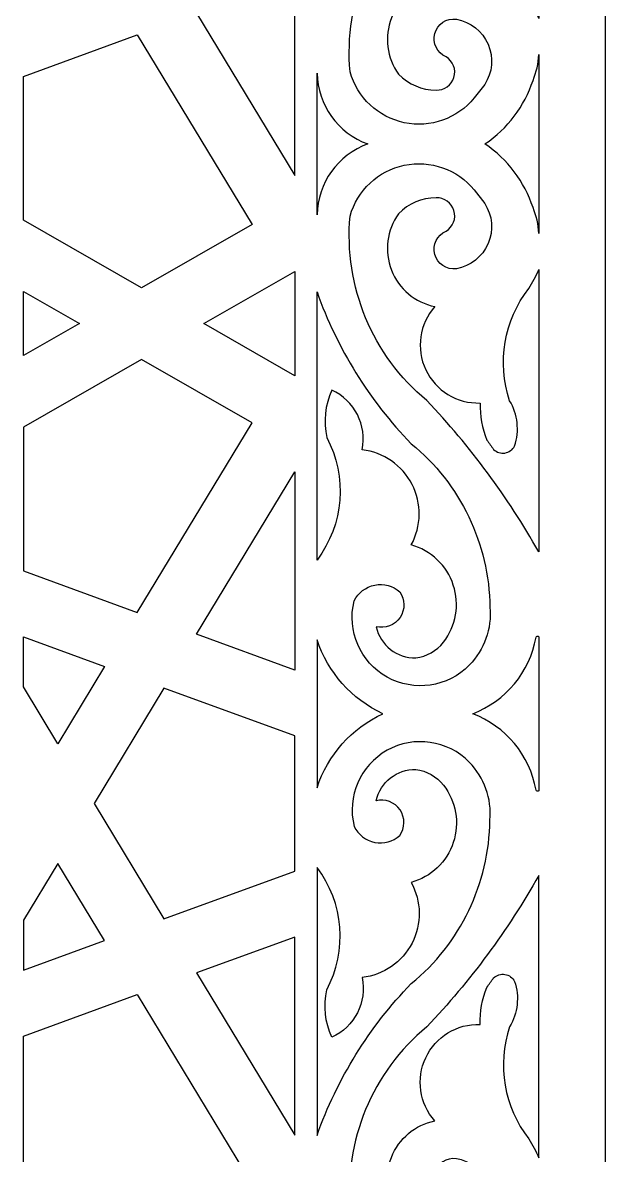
# Model space of a CAD drawing. Extents: x 481 to 1221, y 29 to 2104.
# Drawn here: x 958 to 1221, y 1124 to 1635 of the extents above; entities that cross this region are included whole.
import ezdxf

# ---------------------------------------------------------------- set-up
doc = ezdxf.new("R2010")
doc.units = 0
doc.layers.add('DEFAULT_LAYER', color=1, linetype='CONTINUOUS')

msp = doc.modelspace()

# ---------------------------------------------------------------- linework, layer by layer
at = {"layer": 'DEFAULT_LAYER'}
for points in [[(481.12, 28.73), (1221.12, 28.73), (1221.12, 2103.73), (481.12, 2103.73)], [(1081.12, 1565.92), (1081.12, 1655.34), (1036.83, 1639.16)], [(1012.05, 1515.22), (958.81, 1545.75), (958.81, 1610.67), (1010.1, 1629.4), (1061.87, 1543.79)], [(1081.12, 1475.61), (1040.12, 1499.12), (1081.12, 1522.63)], [(983.98, 1499.12), (958.81, 1484.69), (958.81, 1513.55)], [(1012.05, 1483.02), (958.81, 1452.5), (958.81, 1387.57), (1010.1, 1368.84), (1061.87, 1454.46)], [(1081.12, 1342.9), (1036.83, 1359.08), (1081.12, 1432.32)], [(974.31, 1309.66), (958.81, 1335.3), (958.81, 1357.83), (995.37, 1344.48)], [(1081.12, 1313.17), (1022.11, 1334.72), (990.63, 1282.67), (1022.11, 1230.63), (1081.12, 1252.18)], [(974.31, 1255.69), (958.81, 1230.05), (958.81, 1207.51), (995.37, 1220.86)], [(1081.12, 1222.44), (1036.83, 1206.27), (1081.12, 1133.03)], [(1012.05, 1082.33), (958.81, 1112.85), (958.81, 1177.78), (1010.1, 1196.51), (1061.87, 1110.89)]]:
    msp.add_lwpolyline(points, close=True, dxfattribs=at)
at = {"layer": 'DEFAULT_LAYER', "color": 0, "linetype": 'BYBLOCK'}
for points in [[(1191.12, 1764.15), (1191.12, 1636.79, 0.049502), (1186.59, 1645.36, -0.249186), (1177.92, 1695.94, 0.221174), (1180.21, 1716.4, 0.503995), (1170.76, 1717.92, 0.012908), (1167.7, 1713.7, 0.104982), (1164.7, 1696.99, 0.65857), (1144.23, 1653.49, 0.545461), (1127.92, 1611.65, 0.20519), (1144.79, 1604.45, 0.770302), (1149.35, 1619.48, -0.879331), (1153.97, 1636.42, -0.536204), (1166.73, 1606.95), (1161.98, 1600.9, -0.608372), (1106.05, 1612.67, -0.247353), (1140.62, 1695.9, 0.061386)], [(1191.12, 1620.47), (1191.12, 1539.85, 0.087976), (1188.51, 1551.47, 0.16599), (1166.84, 1580.16, 0.16599), (1188.51, 1608.85, 0.087976)], [(1091.12, 1612.09, 0.307829), (1113.99, 1580.16, 0.307829), (1091.12, 1548.23), (1091.21, 1580.16)], [(1140.62, 1464.42, -0.247353), (1106.05, 1547.65, -0.608372), (1161.98, 1559.42), (1166.73, 1553.37, -0.536204), (1153.97, 1523.91, -0.879331), (1149.35, 1540.84, 0.770302), (1144.79, 1555.87, 0.20519), (1127.92, 1548.67, 0.545461), (1144.23, 1506.83, 0.65857), (1164.7, 1463.33, 0.104982), (1167.7, 1446.62, 0.012908), (1170.76, 1442.4, 0.503995), (1180.21, 1443.92, 0.221174), (1177.92, 1464.38, -0.249186), (1186.59, 1514.96, 0.049502), (1191.12, 1523.53), (1191.12, 1396.17, 0.061386)], [(1133.59, 1444.96, -0.222108), (1169.08, 1371.19, -0.219112), (1159.79, 1345.09, -0.765251), (1107.87, 1374.06, -0.497725), (1128.47, 1378.14, -0.690956), (1117.78, 1362.43, 0.356995), (1135.71, 1348.34, 0.193457), (1148.12, 1355.41, 0.533601), (1133.61, 1399.32, 0.531304), (1111.51, 1442.21, 0.349657), (1097.78, 1469.15, 0.16007), (1095.49, 1447.79, -0.291701), (1091.12, 1392.51), (1091.12, 1513.45, 0.107448)], [(1091.12, 1289.82, -0.206627), (1120.78, 1323.19, -0.206627), (1091.12, 1356.57), (1091.24, 1323.19)], [(1191.12, 1288.46, -0.55483), (1189.87, 1288.73, 0.263318), (1161.31, 1323.19, 0.263318), (1189.87, 1357.66, -0.55483), (1191.12, 1357.93)], [(1133.59, 1201.43, 0.222108), (1169.08, 1275.2, 0.219112), (1159.79, 1301.3, 0.765251), (1107.87, 1272.32, 0.497725), (1128.47, 1268.25, 0.690956), (1117.78, 1283.96, -0.356995), (1135.71, 1298.05, -0.193457), (1148.12, 1290.98, -0.533601), (1133.61, 1247.07, -0.531304), (1111.51, 1204.18, -0.349657), (1097.78, 1177.24, -0.16007), (1095.49, 1198.6, 0.291701), (1091.12, 1253.88), (1091.12, 1132.94, -0.107448)], [(1140.62, 1181.97, 0.247353), (1106.05, 1098.74, 0.608372), (1161.98, 1086.97), (1166.73, 1093.02, 0.536204), (1153.97, 1122.48, 0.879331), (1149.35, 1105.55, -0.770302), (1144.79, 1090.52, -0.20519), (1127.92, 1097.72, -0.545461), (1144.23, 1139.55, -0.65857), (1164.7, 1183.06, -0.104982), (1167.7, 1199.77, -0.012908), (1170.76, 1203.99, -0.503995), (1180.21, 1202.46, -0.221174), (1177.92, 1182.01, 0.249186), (1186.59, 1131.42, -0.049502), (1191.12, 1122.86), (1191.12, 1250.22, -0.061386)]]:
    msp.add_lwpolyline(points, format="xyb", close=True, dxfattribs=at)

doc.saveas('drawing.dxf')
